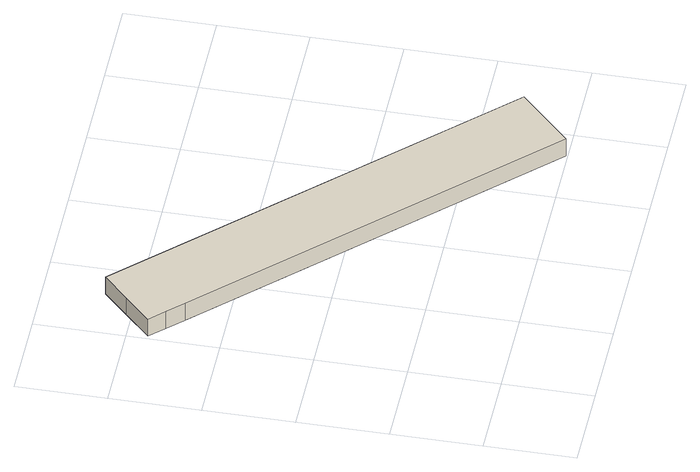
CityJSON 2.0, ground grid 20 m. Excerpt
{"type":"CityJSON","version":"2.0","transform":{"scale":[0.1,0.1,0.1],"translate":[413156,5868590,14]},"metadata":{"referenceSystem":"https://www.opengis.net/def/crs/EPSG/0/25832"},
"CityObjects":{
"building1":{"type":"Building","attributes":{"Gemeindeschluessel":"03454033","AbsoluteHoehe":"14.404","MittlereTraufHoehe":"18.439","Firsthoehe":"20.292","function":"31001_2720","roofType":"3100","measuredHeight":5.89},"address":[{"country":"Germany","locality":"Lorup"}],"geometry":[{"type":"MultiSurface","lod":"1","boundaries":[[[0,1,2,3,4,5,6,7]],[[8,9,10,11,12,13,14,15]],[[8,15,7,6]],[[9,8,6,5]],[[10,9,5,4]],[[11,10,4,3]],[[12,11,3,2]],[[13,12,2,1]],[[14,13,1,0]],[[15,14,0,7]]]}]}
},
"vertices":[
[735,5,51],[792,61,51],[849,117,51],[124,868,51],[67,812,51],[10,756,51],[41,723,51],[74,689,51],[41,723,4],[10,756,4],[67,812,4],[124,868,4],[849,117,4],[792,61,4],[735,5,4],[74,689,4]
]}
